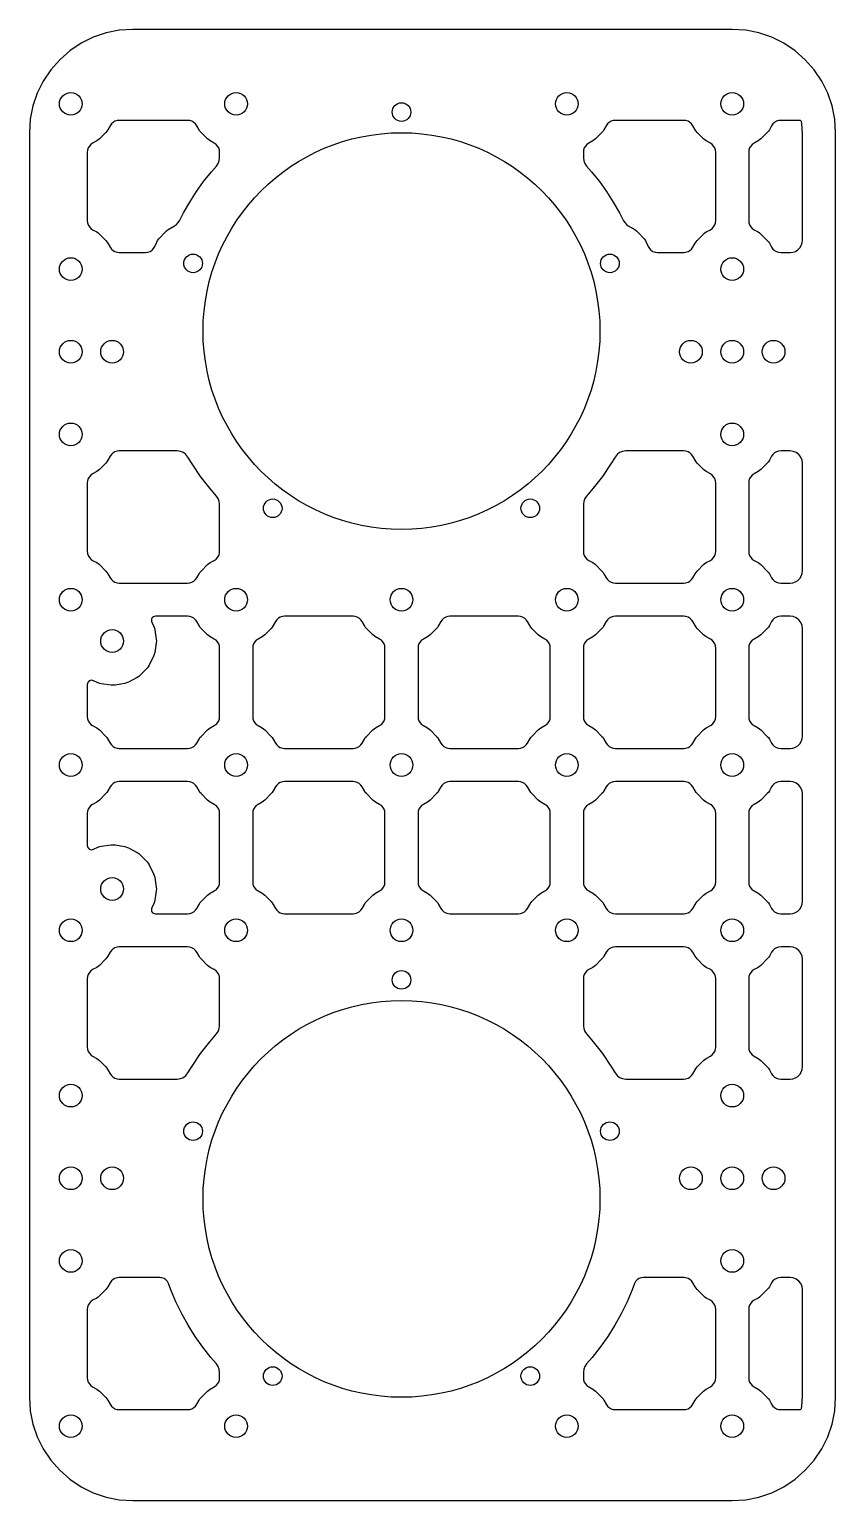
# Model space of a CAD drawing. Header units: millimetres. Extents: x 0 to 195, y 0 to 356.
import ezdxf

# ---------------------------------------------------------------- set-up
doc = ezdxf.new("R2010")
doc.units = ezdxf.units.MM
doc.layers.add('CUT', color=7, linetype='Continuous')

msp = doc.modelspace()

# ---------------------------------------------------------------- linework, layer by layer
at = {"layer": 'CUT'}
for points in [[(0, 25), (0.21, 21.74), (0.85, 18.53), (1.9, 15.43), (3.35, 12.5), (5.17, 9.78), (7.32, 7.32), (9.78, 5.17), (12.5, 3.35), (15.43, 1.9), (18.53, 0.85), (21.74, 0.21), (25, 0), (170, 0), (173.26, 0.21), (176.47, 0.85), (179.57, 1.9), (182.5, 3.35), (185.22, 5.17), (187.68, 7.32), (189.83, 9.78), (191.65, 12.5), (193.1, 15.43), (194.15, 18.53), (194.79, 21.74), (195, 25), (195, 331), (194.79, 334.26), (194.15, 337.47), (193.1, 340.57), (191.65, 343.5), (189.83, 346.22), (187.68, 348.68), (185.22, 350.83), (182.5, 352.65), (179.57, 354.1), (176.47, 355.15), (173.26, 355.79), (170, 356), (25, 356), (21.74, 355.79), (18.53, 355.15), (15.43, 354.1), (12.5, 352.65), (9.78, 350.83), (7.32, 348.68), (5.17, 346.22), (3.35, 343.5), (1.9, 340.57), (0.85, 337.47), (0.21, 334.26), (0, 331)], [(15.29, 328.48), (14.86, 328.17), (14.49, 327.77), (14.22, 327.31), (14.06, 326.8), (14, 326.27), (14, 309.73), (14.06, 309.2), (14.22, 308.69), (14.49, 308.23), (14.86, 307.83), (15.29, 307.52), (16.27, 306.98), (16.62, 306.75), (16.93, 306.48), (18.48, 304.93), (18.75, 304.62), (18.98, 304.27), (19.52, 303.29), (19.83, 302.86), (20.23, 302.49), (20.69, 302.22), (21.2, 302.06), (21.73, 302), (28.11, 302), (28.67, 302.06), (29.19, 302.25), (29.65, 302.56), (30.04, 302.96), (30.32, 303.44), (30.79, 304.5), (31.01, 304.91), (31.3, 305.29), (32.8, 306.97), (33.15, 307.3), (33.53, 307.56), (35.13, 308.49), (35.6, 308.83), (35.99, 309.24), (36.3, 309.72), (37.26, 311.61), (38.76, 314.22), (40.39, 316.75), (42.14, 319.19), (44.01, 321.54), (45.25, 322.94), (45.66, 323.54), (45.91, 324.21), (46, 324.93), (46, 326.27), (45.94, 326.8), (45.78, 327.31), (45.51, 327.77), (45.14, 328.17), (44.71, 328.48), (43.73, 329.02), (43.38, 329.25), (43.07, 329.52), (41.52, 331.07), (41.25, 331.38), (41.02, 331.73), (40.48, 332.71), (40.17, 333.14), (39.77, 333.51), (39.31, 333.78), (38.8, 333.94), (38.27, 334), (21.73, 334), (21.2, 333.94), (20.69, 333.78), (20.23, 333.51), (19.83, 333.14), (19.52, 332.71), (18.98, 331.73), (18.75, 331.38), (18.48, 331.07), (16.93, 329.52), (16.62, 329.25), (16.27, 329.02)], [(149.68, 303.44), (149.96, 302.96), (150.35, 302.56), (150.81, 302.25), (151.33, 302.06), (151.89, 302), (158.27, 302), (158.8, 302.06), (159.31, 302.22), (159.77, 302.49), (160.17, 302.86), (160.48, 303.29), (161.02, 304.27), (161.25, 304.62), (161.52, 304.93), (163.07, 306.48), (163.38, 306.75), (163.73, 306.98), (164.71, 307.52), (165.14, 307.83), (165.51, 308.23), (165.78, 308.69), (165.94, 309.2), (166, 309.73), (166, 326.27), (165.94, 326.8), (165.78, 327.31), (165.51, 327.77), (165.14, 328.17), (164.71, 328.48), (163.73, 329.02), (163.38, 329.25), (163.07, 329.52), (161.52, 331.07), (161.25, 331.38), (161.02, 331.73), (160.48, 332.71), (160.17, 333.14), (159.77, 333.51), (159.31, 333.78), (158.8, 333.94), (158.27, 334), (141.73, 334), (141.2, 333.94), (140.69, 333.78), (140.23, 333.51), (139.83, 333.14), (139.52, 332.71), (138.98, 331.73), (138.75, 331.38), (138.48, 331.07), (136.93, 329.52), (136.62, 329.25), (136.27, 329.02), (135.29, 328.48), (134.86, 328.17), (134.49, 327.77), (134.22, 327.31), (134.06, 326.8), (134, 326.27), (134, 324.93), (134.09, 324.21), (134.34, 323.54), (134.75, 322.94), (135.99, 321.54), (137.86, 319.19), (139.61, 316.75), (141.24, 314.22), (142.74, 311.61), (143.7, 309.72), (144.01, 309.24), (144.4, 308.83), (144.87, 308.49), (146.47, 307.56), (146.85, 307.3), (147.2, 306.97), (148.7, 305.29), (148.99, 304.91), (149.21, 304.5)], [(179.52, 303.29), (179.83, 302.86), (180.23, 302.49), (180.69, 302.22), (181.2, 302.06), (181.73, 302), (184, 302), (184.67, 302.08), (185.3, 302.3), (185.87, 302.65), (186.35, 303.13), (186.7, 303.7), (186.92, 304.33), (187, 305), (187, 330.74), (186.84, 333.22), (186.76, 333.62), (186.72, 333.72), (186.67, 333.81), (186.59, 333.89), (186.5, 333.95), (186.4, 333.99), (186.29, 334), (181.73, 334), (181.2, 333.94), (180.69, 333.78), (180.23, 333.51), (179.83, 333.14), (179.52, 332.71), (178.98, 331.73), (178.75, 331.38), (178.48, 331.07), (176.93, 329.52), (176.62, 329.25), (176.27, 329.02), (175.29, 328.48), (174.86, 328.17), (174.49, 327.77), (174.22, 327.31), (174.06, 326.8), (174, 326.27), (174, 309.73), (174.06, 309.2), (174.22, 308.69), (174.49, 308.23), (174.86, 307.83), (175.29, 307.52), (176.27, 306.98), (176.62, 306.75), (176.93, 306.48), (178.48, 304.93), (178.75, 304.62), (178.98, 304.27)], [(15.29, 248.48), (14.86, 248.17), (14.49, 247.77), (14.22, 247.31), (14.06, 246.8), (14, 246.27), (14, 229.73), (14.06, 229.2), (14.22, 228.69), (14.49, 228.23), (14.86, 227.83), (15.29, 227.52), (16.27, 226.98), (16.62, 226.75), (16.93, 226.48), (18.48, 224.93), (18.75, 224.62), (18.98, 224.27), (19.52, 223.29), (19.83, 222.86), (20.23, 222.49), (20.69, 222.22), (21.2, 222.06), (21.73, 222), (38.27, 222), (38.8, 222.06), (39.31, 222.22), (39.77, 222.49), (40.17, 222.86), (40.48, 223.29), (41.02, 224.27), (41.25, 224.62), (41.52, 224.93), (43.07, 226.48), (43.38, 226.75), (43.73, 226.98), (44.71, 227.52), (45.14, 227.83), (45.51, 228.23), (45.78, 228.69), (45.94, 229.2), (46, 229.73), (46, 241.08), (45.91, 241.79), (45.66, 242.46), (45.26, 243.06), (43.6, 244.96), (41.38, 247.84), (39.33, 250.86), (38.35, 252.53), (37.87, 253.14), (37.25, 253.61), (36.53, 253.9), (35.76, 254), (21.73, 254), (21.2, 253.94), (20.69, 253.78), (20.23, 253.51), (19.83, 253.14), (19.52, 252.71), (18.98, 251.73), (18.75, 251.38), (18.48, 251.07), (16.93, 249.52), (16.62, 249.25), (16.27, 249.02)], [(134.74, 243.06), (134.34, 242.46), (134.09, 241.79), (134, 241.08), (134, 229.73), (134.06, 229.2), (134.22, 228.69), (134.49, 228.23), (134.86, 227.83), (135.29, 227.52), (136.27, 226.98), (136.62, 226.75), (136.93, 226.48), (138.48, 224.93), (138.75, 224.62), (138.98, 224.27), (139.52, 223.29), (139.83, 222.86), (140.23, 222.49), (140.69, 222.22), (141.2, 222.06), (141.73, 222), (158.27, 222), (158.8, 222.06), (159.31, 222.22), (159.77, 222.49), (160.17, 222.86), (160.48, 223.29), (161.02, 224.27), (161.25, 224.62), (161.52, 224.93), (163.07, 226.48), (163.38, 226.75), (163.73, 226.98), (164.71, 227.52), (165.14, 227.83), (165.51, 228.23), (165.78, 228.69), (165.94, 229.2), (166, 229.73), (166, 246.27), (165.94, 246.8), (165.78, 247.31), (165.51, 247.77), (165.14, 248.17), (164.71, 248.48), (163.73, 249.02), (163.38, 249.25), (163.07, 249.52), (161.52, 251.07), (161.25, 251.38), (161.02, 251.73), (160.48, 252.71), (160.17, 253.14), (159.77, 253.51), (159.31, 253.78), (158.8, 253.94), (158.27, 254), (144.24, 254), (143.47, 253.9), (142.75, 253.61), (142.13, 253.14), (141.65, 252.53), (140.67, 250.86), (138.62, 247.84), (136.4, 244.96)], [(175.29, 248.48), (174.86, 248.17), (174.49, 247.77), (174.22, 247.31), (174.06, 246.8), (174, 246.27), (174, 229.73), (174.06, 229.2), (174.22, 228.69), (174.49, 228.23), (174.86, 227.83), (175.29, 227.52), (176.27, 226.98), (176.62, 226.75), (176.93, 226.48), (178.48, 224.93), (178.75, 224.62), (178.98, 224.27), (179.52, 223.29), (179.83, 222.86), (180.23, 222.49), (180.69, 222.22), (181.2, 222.06), (181.73, 222), (184, 222), (184.67, 222.08), (185.3, 222.3), (185.87, 222.65), (186.35, 223.13), (186.7, 223.7), (186.92, 224.33), (187, 225), (187, 251), (186.9, 251.78), (186.6, 252.5), (186.12, 253.12), (185.5, 253.6), (184.78, 253.9), (184, 254), (181.73, 254), (181.2, 253.94), (180.69, 253.78), (180.23, 253.51), (179.83, 253.14), (179.52, 252.71), (178.98, 251.73), (178.75, 251.38), (178.48, 251.07), (176.93, 249.52), (176.62, 249.25), (176.27, 249.02)], [(15.47, 198.39), (15.22, 198.47), (14.96, 198.49), (14.71, 198.44), (14.48, 198.33), (14.28, 198.16), (14.13, 197.96), (14.03, 197.72), (14, 197.46), (14, 189.73), (14.06, 189.2), (14.22, 188.69), (14.49, 188.23), (14.86, 187.83), (15.29, 187.52), (16.27, 186.98), (16.62, 186.75), (16.93, 186.48), (18.48, 184.93), (18.75, 184.62), (18.98, 184.27), (19.52, 183.29), (19.83, 182.86), (20.23, 182.49), (20.69, 182.22), (21.2, 182.06), (21.73, 182), (38.27, 182), (38.8, 182.06), (39.31, 182.22), (39.77, 182.49), (40.17, 182.86), (40.48, 183.29), (41.02, 184.27), (41.25, 184.62), (41.52, 184.93), (43.07, 186.48), (43.38, 186.75), (43.73, 186.98), (44.71, 187.52), (45.14, 187.83), (45.51, 188.23), (45.78, 188.69), (45.94, 189.2), (46, 189.73), (46, 206.27), (45.94, 206.8), (45.78, 207.31), (45.51, 207.77), (45.14, 208.17), (44.71, 208.48), (43.73, 209.02), (43.38, 209.25), (43.07, 209.52), (41.52, 211.07), (41.25, 211.38), (41.02, 211.73), (40.48, 212.71), (40.17, 213.14), (39.77, 213.51), (39.31, 213.78), (38.8, 213.94), (38.27, 214), (30.47, 214), (30.23, 213.97), (30, 213.88), (29.8, 213.73), (29.64, 213.54), (29.54, 213.32), (29.49, 213.08), (29.51, 212.83), (29.59, 212.6), (30.09, 211.54), (30.25, 211.13), (30.35, 210.69), (30.68, 208.45), (30.72, 208), (30.68, 207.55), (30.31, 205.19), (30.21, 204.74), (30.03, 204.31), (28.97, 202.19), (28.73, 201.79), (28.44, 201.44), (26.78, 199.74), (26.43, 199.43), (26.04, 199.18), (23.94, 198.07), (23.52, 197.88), (23.07, 197.76), (20.74, 197.34), (20.28, 197.29), (19.81, 197.31), (17.46, 197.62), (17.01, 197.71), (16.57, 197.88)], [(55.29, 208.48), (54.86, 208.17), (54.49, 207.77), (54.22, 207.31), (54.06, 206.8), (54, 206.27), (54, 189.73), (54.06, 189.2), (54.22, 188.69), (54.49, 188.23), (54.86, 187.83), (55.29, 187.52), (56.27, 186.98), (56.62, 186.75), (56.93, 186.48), (58.48, 184.93), (58.75, 184.62), (58.98, 184.27), (59.52, 183.29), (59.83, 182.86), (60.23, 182.49), (60.69, 182.22), (61.2, 182.06), (61.73, 182), (78.27, 182), (78.8, 182.06), (79.31, 182.22), (79.77, 182.49), (80.17, 182.86), (80.48, 183.29), (81.02, 184.27), (81.25, 184.62), (81.52, 184.93), (83.07, 186.48), (83.38, 186.75), (83.73, 186.98), (84.71, 187.52), (85.14, 187.83), (85.51, 188.23), (85.78, 188.69), (85.94, 189.2), (86, 189.73), (86, 206.27), (85.94, 206.8), (85.78, 207.31), (85.51, 207.77), (85.14, 208.17), (84.71, 208.48), (83.73, 209.02), (83.38, 209.25), (83.07, 209.52), (81.52, 211.07), (81.25, 211.38), (81.02, 211.73), (80.48, 212.71), (80.17, 213.14), (79.77, 213.51), (79.31, 213.78), (78.8, 213.94), (78.27, 214), (61.73, 214), (61.2, 213.94), (60.69, 213.78), (60.23, 213.51), (59.83, 213.14), (59.52, 212.71), (58.98, 211.73), (58.75, 211.38), (58.48, 211.07), (56.93, 209.52), (56.62, 209.25), (56.27, 209.02)], [(95.29, 208.48), (94.86, 208.17), (94.49, 207.77), (94.22, 207.31), (94.06, 206.8), (94, 206.27), (94, 189.73), (94.06, 189.2), (94.22, 188.69), (94.49, 188.23), (94.86, 187.83), (95.29, 187.52), (96.27, 186.98), (96.62, 186.75), (96.93, 186.48), (98.48, 184.93), (98.75, 184.62), (98.98, 184.27), (99.52, 183.29), (99.83, 182.86), (100.23, 182.49), (100.69, 182.22), (101.2, 182.06), (101.73, 182), (118.27, 182), (118.8, 182.06), (119.31, 182.22), (119.77, 182.49), (120.17, 182.86), (120.48, 183.29), (121.02, 184.27), (121.25, 184.62), (121.52, 184.93), (123.07, 186.48), (123.38, 186.75), (123.73, 186.98), (124.71, 187.52), (125.14, 187.83), (125.51, 188.23), (125.78, 188.69), (125.94, 189.2), (126, 189.73), (126, 206.27), (125.94, 206.8), (125.78, 207.31), (125.51, 207.77), (125.14, 208.17), (124.71, 208.48), (123.73, 209.02), (123.38, 209.25), (123.07, 209.52), (121.52, 211.07), (121.25, 211.38), (121.02, 211.73), (120.48, 212.71), (120.17, 213.14), (119.77, 213.51), (119.31, 213.78), (118.8, 213.94), (118.27, 214), (101.73, 214), (101.2, 213.94), (100.69, 213.78), (100.23, 213.51), (99.83, 213.14), (99.52, 212.71), (98.98, 211.73), (98.75, 211.38), (98.48, 211.07), (96.93, 209.52), (96.62, 209.25), (96.27, 209.02)], [(135.29, 208.48), (134.86, 208.17), (134.49, 207.77), (134.22, 207.31), (134.06, 206.8), (134, 206.27), (134, 189.73), (134.06, 189.2), (134.22, 188.69), (134.49, 188.23), (134.86, 187.83), (135.29, 187.52), (136.27, 186.98), (136.62, 186.75), (136.93, 186.48), (138.48, 184.93), (138.75, 184.62), (138.98, 184.27), (139.52, 183.29), (139.83, 182.86), (140.23, 182.49), (140.69, 182.22), (141.2, 182.06), (141.73, 182), (158.27, 182), (158.8, 182.06), (159.31, 182.22), (159.77, 182.49), (160.17, 182.86), (160.48, 183.29), (161.02, 184.27), (161.25, 184.62), (161.52, 184.93), (163.07, 186.48), (163.38, 186.75), (163.73, 186.98), (164.71, 187.52), (165.14, 187.83), (165.51, 188.23), (165.78, 188.69), (165.94, 189.2), (166, 189.73), (166, 206.27), (165.94, 206.8), (165.78, 207.31), (165.51, 207.77), (165.14, 208.17), (164.71, 208.48), (163.73, 209.02), (163.38, 209.25), (163.07, 209.52), (161.52, 211.07), (161.25, 211.38), (161.02, 211.73), (160.48, 212.71), (160.17, 213.14), (159.77, 213.51), (159.31, 213.78), (158.8, 213.94), (158.27, 214), (141.73, 214), (141.2, 213.94), (140.69, 213.78), (140.23, 213.51), (139.83, 213.14), (139.52, 212.71), (138.98, 211.73), (138.75, 211.38), (138.48, 211.07), (136.93, 209.52), (136.62, 209.25), (136.27, 209.02)], [(175.29, 208.48), (174.86, 208.17), (174.49, 207.77), (174.22, 207.31), (174.06, 206.8), (174, 206.27), (174, 189.73), (174.06, 189.2), (174.22, 188.69), (174.49, 188.23), (174.86, 187.83), (175.29, 187.52), (176.27, 186.98), (176.62, 186.75), (176.93, 186.48), (178.48, 184.93), (178.75, 184.62), (178.98, 184.27), (179.52, 183.29), (179.83, 182.86), (180.23, 182.49), (180.69, 182.22), (181.2, 182.06), (181.73, 182), (184, 182), (184.67, 182.08), (185.3, 182.3), (185.87, 182.65), (186.35, 183.13), (186.7, 183.7), (186.92, 184.33), (187, 185), (187, 211), (186.9, 211.78), (186.6, 212.5), (186.12, 213.12), (185.5, 213.6), (184.78, 213.9), (184, 214), (181.73, 214), (181.2, 213.94), (180.69, 213.78), (180.23, 213.51), (179.83, 213.14), (179.52, 212.71), (178.98, 211.73), (178.75, 211.38), (178.48, 211.07), (176.93, 209.52), (176.62, 209.25), (176.27, 209.02)], [(30.68, 148.45), (30.72, 148), (30.68, 147.55), (30.35, 145.31), (30.25, 144.87), (30.09, 144.46), (29.59, 143.4), (29.51, 143.17), (29.49, 142.92), (29.54, 142.68), (29.64, 142.46), (29.8, 142.27), (30, 142.12), (30.23, 142.03), (30.47, 142), (38.27, 142), (38.8, 142.06), (39.31, 142.22), (39.77, 142.49), (40.17, 142.86), (40.48, 143.29), (41.02, 144.27), (41.25, 144.62), (41.52, 144.93), (43.07, 146.48), (43.38, 146.75), (43.73, 146.98), (44.71, 147.52), (45.14, 147.83), (45.51, 148.23), (45.78, 148.69), (45.94, 149.2), (46, 149.73), (46, 166.27), (45.94, 166.8), (45.78, 167.31), (45.51, 167.77), (45.14, 168.17), (44.71, 168.48), (43.73, 169.02), (43.38, 169.25), (43.07, 169.52), (41.52, 171.07), (41.25, 171.38), (41.02, 171.73), (40.48, 172.71), (40.17, 173.14), (39.77, 173.51), (39.31, 173.78), (38.8, 173.94), (38.27, 174), (21.73, 174), (21.2, 173.94), (20.69, 173.78), (20.23, 173.51), (19.83, 173.14), (19.52, 172.71), (18.98, 171.73), (18.75, 171.38), (18.48, 171.07), (16.93, 169.52), (16.62, 169.25), (16.27, 169.02), (15.29, 168.48), (14.86, 168.17), (14.49, 167.77), (14.22, 167.31), (14.06, 166.8), (14, 166.27), (14, 158.54), (14.03, 158.28), (14.13, 158.04), (14.28, 157.84), (14.48, 157.67), (14.71, 157.56), (14.96, 157.51), (15.22, 157.53), (15.47, 157.61), (16.57, 158.12), (17.01, 158.29), (17.46, 158.38), (19.81, 158.69), (20.28, 158.71), (20.74, 158.66), (23.07, 158.24), (23.52, 158.12), (23.94, 157.93), (26.04, 156.82), (26.43, 156.57), (26.78, 156.26), (28.44, 154.56), (28.73, 154.21), (28.97, 153.81), (30.03, 151.69), (30.21, 151.26), (30.31, 150.81)], [(55.29, 168.48), (54.86, 168.17), (54.49, 167.77), (54.22, 167.31), (54.06, 166.8), (54, 166.27), (54, 149.73), (54.06, 149.2), (54.22, 148.69), (54.49, 148.23), (54.86, 147.83), (55.29, 147.52), (56.27, 146.98), (56.62, 146.75), (56.93, 146.48), (58.48, 144.93), (58.75, 144.62), (58.98, 144.27), (59.52, 143.29), (59.83, 142.86), (60.23, 142.49), (60.69, 142.22), (61.2, 142.06), (61.73, 142), (78.27, 142), (78.8, 142.06), (79.31, 142.22), (79.77, 142.49), (80.17, 142.86), (80.48, 143.29), (81.02, 144.27), (81.25, 144.62), (81.52, 144.93), (83.07, 146.48), (83.38, 146.75), (83.73, 146.98), (84.71, 147.52), (85.14, 147.83), (85.51, 148.23), (85.78, 148.69), (85.94, 149.2), (86, 149.73), (86, 166.27), (85.94, 166.8), (85.78, 167.31), (85.51, 167.77), (85.14, 168.17), (84.71, 168.48), (83.73, 169.02), (83.38, 169.25), (83.07, 169.52), (81.52, 171.07), (81.25, 171.38), (81.02, 171.73), (80.48, 172.71), (80.17, 173.14), (79.77, 173.51), (79.31, 173.78), (78.8, 173.94), (78.27, 174), (61.73, 174), (61.2, 173.94), (60.69, 173.78), (60.23, 173.51), (59.83, 173.14), (59.52, 172.71), (58.98, 171.73), (58.75, 171.38), (58.48, 171.07), (56.93, 169.52), (56.62, 169.25), (56.27, 169.02)], [(95.29, 168.48), (94.86, 168.17), (94.49, 167.77), (94.22, 167.31), (94.06, 166.8), (94, 166.27), (94, 149.73), (94.06, 149.2), (94.22, 148.69), (94.49, 148.23), (94.86, 147.83), (95.29, 147.52), (96.27, 146.98), (96.62, 146.75), (96.93, 146.48), (98.48, 144.93), (98.75, 144.62), (98.98, 144.27), (99.52, 143.29), (99.83, 142.86), (100.23, 142.49), (100.69, 142.22), (101.2, 142.06), (101.73, 142), (118.27, 142), (118.8, 142.06), (119.31, 142.22), (119.77, 142.49), (120.17, 142.86), (120.48, 143.29), (121.02, 144.27), (121.25, 144.62), (121.52, 144.93), (123.07, 146.48), (123.38, 146.75), (123.73, 146.98), (124.71, 147.52), (125.14, 147.83), (125.51, 148.23), (125.78, 148.69), (125.94, 149.2), (126, 149.73), (126, 166.27), (125.94, 166.8), (125.78, 167.31), (125.51, 167.77), (125.14, 168.17), (124.71, 168.48), (123.73, 169.02), (123.38, 169.25), (123.07, 169.52), (121.52, 171.07), (121.25, 171.38), (121.02, 171.73), (120.48, 172.71), (120.17, 173.14), (119.77, 173.51), (119.31, 173.78), (118.8, 173.94), (118.27, 174), (101.73, 174), (101.2, 173.94), (100.69, 173.78), (100.23, 173.51), (99.83, 173.14), (99.52, 172.71), (98.98, 171.73), (98.75, 171.38), (98.48, 171.07), (96.93, 169.52), (96.62, 169.25), (96.27, 169.02)], [(135.29, 168.48), (134.86, 168.17), (134.49, 167.77), (134.22, 167.31), (134.06, 166.8), (134, 166.27), (134, 149.73), (134.06, 149.2), (134.22, 148.69), (134.49, 148.23), (134.86, 147.83), (135.29, 147.52), (136.27, 146.98), (136.62, 146.75), (136.93, 146.48), (138.48, 144.93), (138.75, 144.62), (138.98, 144.27), (139.52, 143.29), (139.83, 142.86), (140.23, 142.49), (140.69, 142.22), (141.2, 142.06), (141.73, 142), (158.27, 142), (158.8, 142.06), (159.31, 142.22), (159.77, 142.49), (160.17, 142.86), (160.48, 143.29), (161.02, 144.27), (161.25, 144.62), (161.52, 144.93), (163.07, 146.48), (163.38, 146.75), (163.73, 146.98), (164.71, 147.52), (165.14, 147.83), (165.51, 148.23), (165.78, 148.69), (165.94, 149.2), (166, 149.73), (166, 166.27), (165.94, 166.8), (165.78, 167.31), (165.51, 167.77), (165.14, 168.17), (164.71, 168.48), (163.73, 169.02), (163.38, 169.25), (163.07, 169.52), (161.52, 171.07), (161.25, 171.38), (161.02, 171.73), (160.48, 172.71), (160.17, 173.14), (159.77, 173.51), (159.31, 173.78), (158.8, 173.94), (158.27, 174), (141.73, 174), (141.2, 173.94), (140.69, 173.78), (140.23, 173.51), (139.83, 173.14), (139.52, 172.71), (138.98, 171.73), (138.75, 171.38), (138.48, 171.07), (136.93, 169.52), (136.62, 169.25), (136.27, 169.02)], [(175.29, 168.48), (174.86, 168.17), (174.49, 167.77), (174.22, 167.31), (174.06, 166.8), (174, 166.27), (174, 149.73), (174.06, 149.2), (174.22, 148.69), (174.49, 148.23), (174.86, 147.83), (175.29, 147.52), (176.27, 146.98), (176.62, 146.75), (176.93, 146.48), (178.48, 144.93), (178.75, 144.62), (178.98, 144.27), (179.52, 143.29), (179.83, 142.86), (180.23, 142.49), (180.69, 142.22), (181.2, 142.06), (181.73, 142), (184, 142), (184.67, 142.08), (185.3, 142.3), (185.87, 142.65), (186.35, 143.13), (186.7, 143.7), (186.92, 144.33), (187, 145), (187, 171), (186.9, 171.78), (186.6, 172.5), (186.12, 173.12), (185.5, 173.6), (184.78, 173.9), (184, 174), (181.73, 174), (181.2, 173.94), (180.69, 173.78), (180.23, 173.51), (179.83, 173.14), (179.52, 172.71), (178.98, 171.73), (178.75, 171.38), (178.48, 171.07), (176.93, 169.52), (176.62, 169.25), (176.27, 169.02)], [(15.29, 128.48), (14.86, 128.17), (14.49, 127.77), (14.22, 127.31), (14.06, 126.8), (14, 126.27), (14, 109.73), (14.06, 109.2), (14.22, 108.69), (14.49, 108.23), (14.86, 107.83), (15.29, 107.52), (16.27, 106.98), (16.62, 106.75), (16.93, 106.48), (18.48, 104.93), (18.75, 104.62), (18.98, 104.27), (19.52, 103.29), (19.83, 102.86), (20.23, 102.49), (20.69, 102.22), (21.2, 102.06), (21.73, 102), (35.76, 102), (36.53, 102.1), (37.25, 102.39), (37.87, 102.86), (38.35, 103.47), (39.33, 105.14), (41.38, 108.16), (43.6, 111.04), (45.26, 112.94), (45.66, 113.54), (45.91, 114.21), (46, 114.92), (46, 126.27), (45.94, 126.8), (45.78, 127.31), (45.51, 127.77), (45.14, 128.17), (44.71, 128.48), (43.73, 129.02), (43.38, 129.25), (43.07, 129.52), (41.52, 131.07), (41.25, 131.38), (41.02, 131.73), (40.48, 132.71), (40.17, 133.14), (39.77, 133.51), (39.31, 133.78), (38.8, 133.94), (38.27, 134), (21.73, 134), (21.2, 133.94), (20.69, 133.78), (20.23, 133.51), (19.83, 133.14), (19.52, 132.71), (18.98, 131.73), (18.75, 131.38), (18.48, 131.07), (16.93, 129.52), (16.62, 129.25), (16.27, 129.02)], [(135.29, 128.48), (134.86, 128.17), (134.49, 127.77), (134.22, 127.31), (134.06, 126.8), (134, 126.27), (134, 114.92), (134.09, 114.21), (134.34, 113.54), (134.74, 112.94), (136.4, 111.04), (138.62, 108.16), (140.67, 105.14), (141.65, 103.47), (142.13, 102.86), (142.75, 102.39), (143.47, 102.1), (144.24, 102), (158.27, 102), (158.8, 102.06), (159.31, 102.22), (159.77, 102.49), (160.17, 102.86), (160.48, 103.29), (161.02, 104.27), (161.25, 104.62), (161.52, 104.93), (163.07, 106.48), (163.38, 106.75), (163.73, 106.98), (164.71, 107.52), (165.14, 107.83), (165.51, 108.23), (165.78, 108.69), (165.94, 109.2), (166, 109.73), (166, 126.27), (165.94, 126.8), (165.78, 127.31), (165.51, 127.77), (165.14, 128.17), (164.71, 128.48), (163.73, 129.02), (163.38, 129.25), (163.07, 129.52), (161.52, 131.07), (161.25, 131.38), (161.02, 131.73), (160.48, 132.71), (160.17, 133.14), (159.77, 133.51), (159.31, 133.78), (158.8, 133.94), (158.27, 134), (141.73, 134), (141.2, 133.94), (140.69, 133.78), (140.23, 133.51), (139.83, 133.14), (139.52, 132.71), (138.98, 131.73), (138.75, 131.38), (138.48, 131.07), (136.93, 129.52), (136.62, 129.25), (136.27, 129.02)], [(175.29, 128.48), (174.86, 128.17), (174.49, 127.77), (174.22, 127.31), (174.06, 126.8), (174, 126.27), (174, 109.73), (174.06, 109.2), (174.22, 108.69), (174.49, 108.23), (174.86, 107.83), (175.29, 107.52), (176.27, 106.98), (176.62, 106.75), (176.93, 106.48), (178.48, 104.93), (178.75, 104.62), (178.98, 104.27), (179.52, 103.29), (179.83, 102.86), (180.23, 102.49), (180.69, 102.22), (181.2, 102.06), (181.73, 102), (184, 102), (184.67, 102.08), (185.3, 102.3), (185.87, 102.65), (186.35, 103.13), (186.7, 103.7), (186.92, 104.33), (187, 105), (187, 131), (186.9, 131.78), (186.6, 132.5), (186.12, 133.12), (185.5, 133.6), (184.78, 133.9), (184, 134), (181.73, 134), (181.2, 133.94), (180.69, 133.78), (180.23, 133.51), (179.83, 133.14), (179.52, 132.71), (178.98, 131.73), (178.75, 131.38), (178.48, 131.07), (176.93, 129.52), (176.62, 129.25), (176.27, 129.02)], [(15.29, 48.48), (14.86, 48.17), (14.49, 47.77), (14.22, 47.31), (14.06, 46.8), (14, 46.27), (14, 29.73), (14.06, 29.2), (14.22, 28.69), (14.49, 28.23), (14.86, 27.83), (15.29, 27.52), (16.27, 26.98), (16.62, 26.75), (16.93, 26.48), (18.48, 24.93), (18.75, 24.62), (18.98, 24.27), (19.52, 23.29), (19.83, 22.86), (20.23, 22.49), (20.69, 22.22), (21.2, 22.06), (21.73, 22), (38.27, 22), (38.8, 22.06), (39.31, 22.22), (39.77, 22.49), (40.17, 22.86), (40.48, 23.29), (41.02, 24.27), (41.25, 24.62), (41.52, 24.93), (43.07, 26.48), (43.38, 26.75), (43.73, 26.98), (44.71, 27.52), (45.14, 27.83), (45.51, 28.23), (45.78, 28.69), (45.94, 29.2), (46, 29.73), (46, 31.08), (45.91, 31.79), (45.66, 32.46), (45.25, 33.06), (43.89, 34.6), (41.92, 37.11), (40.08, 39.71), (38.38, 42.41), (36.83, 45.2), (35.43, 48.07), (34.18, 51), (33.62, 52.53), (33.38, 53.02), (33.02, 53.43), (32.57, 53.74), (32.06, 53.93), (31.52, 54), (21.73, 54), (21.2, 53.94), (20.69, 53.78), (20.23, 53.51), (19.83, 53.14), (19.52, 52.71), (18.98, 51.73), (18.75, 51.38), (18.48, 51.07), (16.93, 49.52), (16.62, 49.25), (16.27, 49.02)], [(148.48, 54), (147.94, 53.93), (147.43, 53.74), (146.98, 53.43), (146.62, 53.02), (146.38, 52.53), (145.82, 51), (144.57, 48.07), (143.17, 45.2), (141.62, 42.41), (139.92, 39.71), (138.08, 37.11), (136.11, 34.6), (134.75, 33.06), (134.34, 32.46), (134.09, 31.79), (134, 31.08), (134, 29.73), (134.06, 29.2), (134.22, 28.69), (134.49, 28.23), (134.86, 27.83), (135.29, 27.52), (136.27, 26.98), (136.62, 26.75), (136.93, 26.48), (138.48, 24.93), (138.75, 24.62), (138.98, 24.27), (139.52, 23.29), (139.83, 22.86), (140.23, 22.49), (140.69, 22.22), (141.2, 22.06), (141.73, 22), (158.27, 22), (158.8, 22.06), (159.31, 22.22), (159.77, 22.49), (160.17, 22.86), (160.48, 23.29), (161.02, 24.27), (161.25, 24.62), (161.52, 24.93), (163.07, 26.48), (163.38, 26.75), (163.73, 26.98), (164.71, 27.52), (165.14, 27.83), (165.51, 28.23), (165.78, 28.69), (165.94, 29.2), (166, 29.73), (166, 46.27), (165.94, 46.8), (165.78, 47.31), (165.51, 47.77), (165.14, 48.17), (164.71, 48.48), (163.73, 49.02), (163.38, 49.25), (163.07, 49.52), (161.52, 51.07), (161.25, 51.38), (161.02, 51.73), (160.48, 52.71), (160.17, 53.14), (159.77, 53.51), (159.31, 53.78), (158.8, 53.94), (158.27, 54)], [(175.29, 48.48), (174.86, 48.17), (174.49, 47.77), (174.22, 47.31), (174.06, 46.8), (174, 46.27), (174, 29.73), (174.06, 29.2), (174.22, 28.69), (174.49, 28.23), (174.86, 27.83), (175.29, 27.52), (176.27, 26.98), (176.62, 26.75), (176.93, 26.48), (178.48, 24.93), (178.75, 24.62), (178.98, 24.27), (179.52, 23.29), (179.83, 22.86), (180.23, 22.49), (180.69, 22.22), (181.2, 22.06), (181.73, 22), (186.29, 22), (186.4, 22.01), (186.5, 22.05), (186.59, 22.11), (186.67, 22.19), (186.72, 22.28), (186.76, 22.38), (186.84, 22.78), (187, 25.26), (187, 51), (186.9, 51.78), (186.6, 52.5), (186.12, 53.12), (185.5, 53.6), (184.78, 53.9), (184, 54), (181.73, 54), (181.2, 53.94), (180.69, 53.78), (180.23, 53.51), (179.83, 53.14), (179.52, 52.71), (178.98, 51.73), (178.75, 51.38), (178.48, 51.07), (176.93, 49.52), (176.62, 49.25), (176.27, 49.02)]]:
    msp.add_lwpolyline(points, close=True, dxfattribs=at)
for centre, radius in [((10, 338), 2.75), ((50, 338), 2.75), ((90, 336), 2.25), ((130, 338), 2.75), ((170, 338), 2.75), ((90, 283), 48), ((10, 298), 2.75), ((39.59, 299.38), 2.25), ((140.41, 299.38), 2.25), ((170, 298), 2.75), ((10, 278), 2.75), ((20, 278), 2.75), ((160, 278), 2.75), ((170, 278), 2.75), ((180, 278), 2.75), ((10, 258), 2.75), ((170, 258), 2.75), ((58.85, 240.12), 2.25), ((121.15, 240.12), 2.25), ((10, 218), 2.75), ((50, 218), 2.75), ((90, 218), 2.75), ((130, 218), 2.75), ((170, 218), 2.75), ((20, 208), 2.75), ((10, 178), 2.75), ((50, 178), 2.75), ((90, 178), 2.75), ((130, 178), 2.75), ((170, 178), 2.75), ((20, 148), 2.75), ((10, 138), 2.75), ((50, 138), 2.75), ((90, 138), 2.75), ((130, 138), 2.75), ((170, 138), 2.75), ((90, 126), 2.25), ((90, 73), 48), ((10, 98), 2.75), ((170, 98), 2.75), ((39.59, 89.38), 2.25), ((140.41, 89.38), 2.25), ((10, 78), 2.75), ((20, 78), 2.75), ((160, 78), 2.75), ((170, 78), 2.75), ((180, 78), 2.75), ((10, 58), 2.75), ((170, 58), 2.75), ((58.85, 30.12), 2.25), ((121.15, 30.12), 2.25), ((10, 18), 2.75), ((50, 18), 2.75), ((130, 18), 2.75), ((170, 18), 2.75)]:
    msp.add_circle(centre, radius, dxfattribs=at)

doc.saveas('drawing.dxf')
